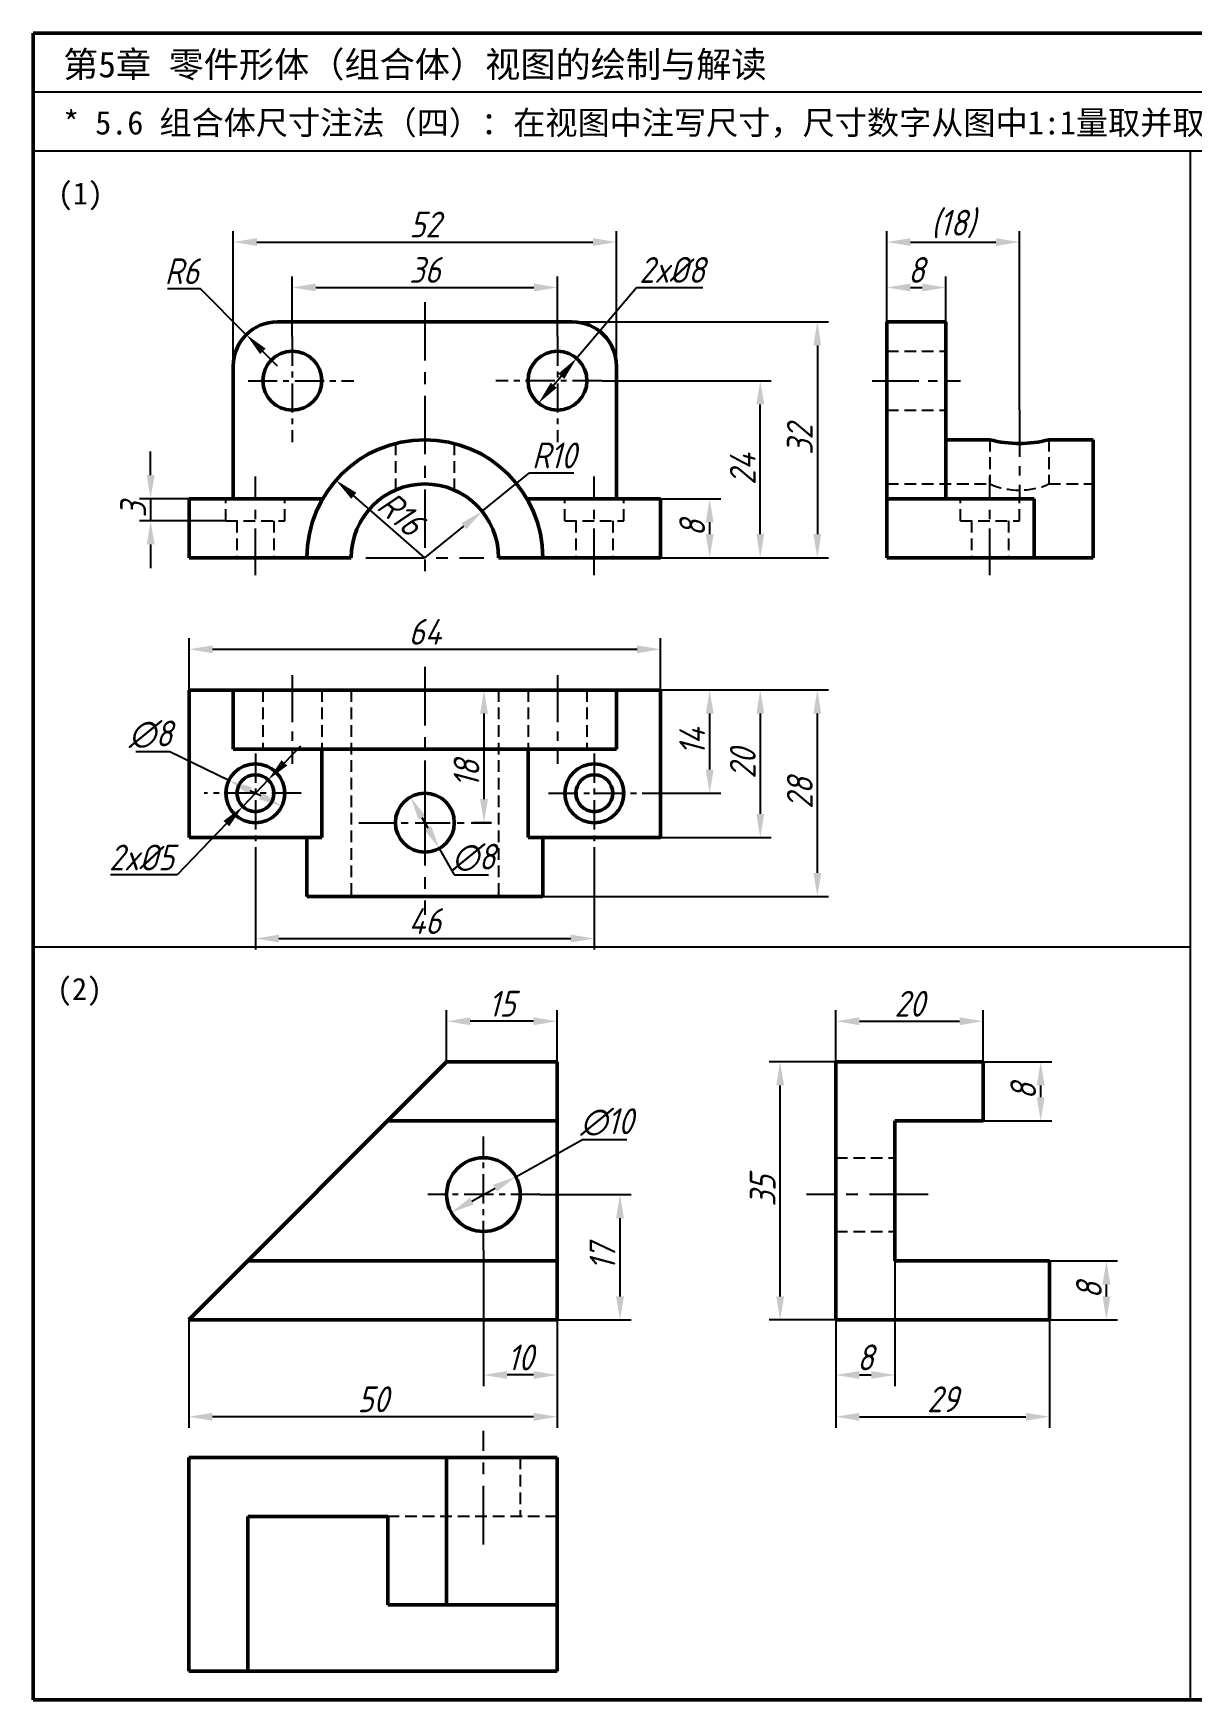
# Model space of a CAD drawing. Header units: millimetres. Extents: x 0 to 322, y 0 to 226.
# Drawn here: x 0 to 157.2, y 0 to 226 of the extents above; entities that cross this region are included whole.
import ezdxf

# ---------------------------------------------------------------- set-up
doc = ezdxf.new("R2010")
doc.units = ezdxf.units.MM
doc.header["$LTSCALE"] = 0.25
doc.linetypes.add('CENTER', pattern=[50.8, 31.75, -6.35, 6.35, -6.35])
doc.linetypes.add('HIDDEN', pattern=[9.525, 6.35, -3.175])
for name, color, linetype in [('点画线层', 7, 'CENTER'), ('答案', 1, 'Continuous'), ('虚线层', 7, 'HIDDEN')]:
    doc.layers.add(name, color=color, linetype=linetype)
doc.layers.add('粗实线层', color=7, linetype='Continuous', lineweight=50)
doc.styles.get("Standard").update_dxf_attribs({"font": 'gbeitc.shx', "height": 3.5, "bigfont": 'gbcbig.shx'})
doc.styles.add('宋体', font='SimSun.ttf', dxfattribs={"height": 3.5})
doc.dimstyles.new('ISO-25', dxfattribs={"dimtxt": 3.5, "dimasz": 3.2, "dimexe": 1.5, "dimexo": 0, "dimtad": 1, "dimtoh": 1, "dimdsep": 46, "dimtxsty": 'Standard', "dimcen": 0, "dimclrd": 256, "dimclre": 256, "dimclrt": 256, "dimadec": 0, "dimazin": 0, "dimtfac": 1, "dimtmove": 0, "dimatfit": 2, "dimfxl": 0, "dimlwd": -1, "dimlwe": -1, "dimarcsym": 0})

# ---------------------------------------------------------------- blocks, each defined once
blk = doc.blocks.new('*D1')
at = {"layer": 'Defpoints', "color": 0, "transparency": 16777216}
for p in [(85.14, 136.94), (91.8, 136.94), (83.07, 122.94)]:
    blk.add_point(p, dxfattribs=at)
at = {"layer": '答案', "transparency": 16777216}
for p, q in [((85.14, 136.94), (93.3, 136.94)), ((91.8, 126.14), (91.8, 133.74)), ((83.07, 122.94), (93.3, 122.94))]:
    blk.add_line(p, q, dxfattribs=at)
for points in [[(91.26, 133.74), (92.33, 133.74), (91.8, 136.94)], [(91.26, 126.14), (92.33, 126.14), (91.8, 122.94)]]:
    blk.add_solid(points, dxfattribs=at)
at = {"layer": '答案', "transparency": 16777216, "insert": (89.42, 129.94), "char_height": 3.5, "attachment_point": 5, "rotation": 90}
blk.add_mtext('14', dxfattribs=at)
blk = doc.blocks.new('*D2')
at = {"layer": 'Defpoints', "color": 0, "transparency": 16777216}
for p in [(85.14, 136.94), (85.14, 116.94), (98.66, 116.94)]:
    blk.add_point(p, dxfattribs=at)
at = {"layer": '答案', "transparency": 16777216}
for p, q in [((85.14, 136.94), (100.16, 136.94)), ((98.66, 133.74), (98.66, 120.14)), ((85.14, 116.94), (100.16, 116.94))]:
    blk.add_line(p, q, dxfattribs=at)
for points in [[(98.13, 133.74), (99.2, 133.74), (98.66, 136.94)], [(98.13, 120.14), (99.2, 120.14), (98.66, 116.94)]]:
    blk.add_solid(points, dxfattribs=at)
at = {"layer": '答案', "transparency": 16777216, "insert": (96.29, 126.94), "char_height": 3.5, "attachment_point": 5, "rotation": 90}
blk.add_mtext('20', dxfattribs=at)
blk = doc.blocks.new('*D3')
at = {"layer": 'Defpoints', "color": 0, "transparency": 16777216}
for p in [(123.84, 191.53), (115.84, 186.88), (123.84, 186.88)]:
    blk.add_point(p, dxfattribs=at)
at = {"layer": '答案', "transparency": 16777216}
for p, q in [((115.84, 186.88), (115.84, 193.03)), ((123.84, 186.88), (123.84, 193.03)), ((119.04, 191.53), (120.64, 191.53))]:
    blk.add_line(p, q, dxfattribs=at)
for points in [[(119.04, 192.07), (119.04, 191), (115.84, 191.53)], [(120.64, 192.07), (120.64, 191), (123.84, 191.53)]]:
    blk.add_solid(points, dxfattribs=at)
at = {"layer": '答案', "transparency": 16777216, "insert": (119.84, 193.91), "char_height": 3.5, "attachment_point": 5}
blk.add_mtext('8', dxfattribs=at)
blk = doc.blocks.new('*D4')
at = {"layer": 'Defpoints', "color": 0, "transparency": 16777216}
for p in [(133.84, 197.69), (115.84, 186.88), (133.84, 174.93)]:
    blk.add_point(p, dxfattribs=at)
at = {"layer": '答案', "transparency": 16777216}
for p, q in [((115.84, 186.88), (115.84, 199.19)), ((133.84, 174.93), (133.84, 199.19)), ((119.04, 197.69), (130.64, 197.69))]:
    blk.add_line(p, q, dxfattribs=at)
for points in [[(119.04, 198.22), (119.04, 197.16), (115.84, 197.69)], [(130.64, 198.22), (130.64, 197.16), (133.84, 197.69)]]:
    blk.add_solid(points, dxfattribs=at)
at = {"layer": '答案', "transparency": 16777216, "insert": (124.84, 200.14), "char_height": 3.5, "attachment_point": 5}
blk.add_mtext('(18)', dxfattribs=at)
blk = doc.blocks.new('*D5')
at = {"layer": 'Defpoints', "color": 0, "transparency": 16777216}
for p in [(85.14, 136.94), (106.41, 136.94), (69.14, 108.94)]:
    blk.add_point(p, dxfattribs=at)
at = {"layer": '答案', "transparency": 16777216}
for p, q in [((85.14, 136.94), (107.91, 136.94)), ((106.41, 112.14), (106.41, 133.74)), ((69.14, 108.94), (107.91, 108.94))]:
    blk.add_line(p, q, dxfattribs=at)
for points in [[(105.88, 133.74), (106.94, 133.74), (106.41, 136.94)], [(105.88, 112.14), (106.94, 112.14), (106.41, 108.94)]]:
    blk.add_solid(points, dxfattribs=at)
at = {"layer": '答案', "transparency": 16777216, "insert": (104.03, 122.94), "char_height": 3.5, "attachment_point": 5, "rotation": 90}
blk.add_mtext('28', dxfattribs=at)
blk = doc.blocks.new('*D6')
at = {"layer": 'Defpoints', "color": 0, "transparency": 16777216}
for p in [(41.08, 165.39), (53.14, 154.88)]:
    blk.add_point(p, dxfattribs=at)
at = {"layer": '答案', "transparency": 16777216}
blk.add_line((53.14, 154.88), (43.49, 163.29), dxfattribs=at)
blk.add_solid([(43.84, 163.69), (43.14, 162.88), (41.08, 165.39)], dxfattribs=at)
at = {"layer": '答案', "transparency": 16777216, "insert": (49.88, 160.87), "char_height": 3.5, "attachment_point": 5, "rotation": 318.9419}
blk.add_mtext('R16', dxfattribs=at)
blk = doc.blocks.new('*D7')
at = {"layer": 'Defpoints', "color": 0, "transparency": 16777216}
for p in [(60.92, 161.17), (53.14, 154.88)]:
    blk.add_point(p, dxfattribs=at)
at = {"layer": '答案', "transparency": 16777216}
for p, q in [((60.92, 161.17), (67.35, 166.38)), ((67.35, 166.38), (73.37, 166.38)), ((53.14, 154.88), (58.43, 159.16))]:
    blk.add_line(p, q, dxfattribs=at)
blk.add_solid([(58.09, 159.57), (58.76, 158.74), (60.92, 161.17)], dxfattribs=at)
at = {"layer": '答案', "transparency": 16777216, "insert": (70.67, 168.75), "char_height": 3.5, "attachment_point": 5}
blk.add_mtext('R10', dxfattribs=at)
blk = doc.blocks.new('*D8')
at = {"layer": 'Defpoints', "color": 0, "transparency": 16777216}
for p in [(30.14, 114.91), (76.14, 114.91), (76.14, 103.23)]:
    blk.add_point(p, dxfattribs=at)
at = {"layer": '答案', "transparency": 16777216}
for p, q in [((30.14, 114.91), (30.14, 101.73)), ((76.14, 114.91), (76.14, 101.73)), ((33.34, 103.23), (72.94, 103.23))]:
    blk.add_line(p, q, dxfattribs=at)
for points in [[(33.34, 103.76), (33.34, 102.7), (30.14, 103.23)], [(72.94, 103.76), (72.94, 102.7), (76.14, 103.23)]]:
    blk.add_solid(points, dxfattribs=at)
at = {"layer": '答案', "transparency": 16777216, "insert": (53.14, 105.6), "char_height": 3.5, "attachment_point": 5}
blk.add_mtext('46', dxfattribs=at)
blk = doc.blocks.new('*D9')
at = {"layer": 'Defpoints', "color": 0, "transparency": 16777216}
for p in [(85.14, 162.88), (91.8, 162.88), (85.14, 154.88)]:
    blk.add_point(p, dxfattribs=at)
at = {"layer": '答案', "transparency": 16777216}
for p, q in [((85.14, 162.88), (93.3, 162.88)), ((91.8, 158.08), (91.8, 159.68)), ((85.14, 154.88), (93.3, 154.88))]:
    blk.add_line(p, q, dxfattribs=at)
for points in [[(91.26, 159.68), (92.33, 159.68), (91.8, 162.88)], [(91.26, 158.08), (92.33, 158.08), (91.8, 154.88)]]:
    blk.add_solid(points, dxfattribs=at)
at = {"layer": '答案', "transparency": 16777216, "insert": (89.42, 158.88), "char_height": 3.5, "attachment_point": 5, "rotation": 90}
blk.add_mtext('8', dxfattribs=at)
blk = doc.blocks.new('*D10')
at = {"layer": 'Defpoints', "color": 0, "transparency": 16777216}
for p in [(77.14, 178.88), (98.66, 178.88), (85.14, 154.88)]:
    blk.add_point(p, dxfattribs=at)
at = {"layer": '答案', "transparency": 16777216}
for p, q in [((77.14, 178.88), (100.16, 178.88)), ((98.66, 158.08), (98.66, 175.68)), ((85.14, 154.88), (100.16, 154.88))]:
    blk.add_line(p, q, dxfattribs=at)
for points in [[(98.13, 175.68), (99.2, 175.68), (98.66, 178.88)], [(98.13, 158.08), (99.2, 158.08), (98.66, 154.88)]]:
    blk.add_solid(points, dxfattribs=at)
at = {"layer": '答案', "transparency": 16777216, "insert": (96.29, 166.88), "char_height": 3.5, "attachment_point": 5, "rotation": 90}
blk.add_mtext('24', dxfattribs=at)
blk = doc.blocks.new('*D11')
at = {"layer": 'Defpoints', "color": 0, "transparency": 16777216}
for p in [(73.14, 186.88), (85.14, 154.88), (106.41, 154.88)]:
    blk.add_point(p, dxfattribs=at)
at = {"layer": '答案', "transparency": 16777216}
for p, q in [((73.14, 186.88), (107.91, 186.88)), ((106.41, 183.68), (106.41, 158.08)), ((85.14, 154.88), (107.91, 154.88))]:
    blk.add_line(p, q, dxfattribs=at)
for points in [[(105.88, 183.68), (106.94, 183.68), (106.41, 186.88)], [(105.88, 158.08), (106.94, 158.08), (106.41, 154.88)]]:
    blk.add_solid(points, dxfattribs=at)
at = {"layer": '答案', "transparency": 16777216, "insert": (104.03, 170.88), "char_height": 3.5, "attachment_point": 5, "rotation": 90}
blk.add_mtext('32', dxfattribs=at)
blk = doc.blocks.new('*D12')
at = {"layer": 'Defpoints', "color": 0, "transparency": 16777216}
for p in [(21.14, 162.88), (15.92, 159.88), (26.14, 159.88)]:
    blk.add_point(p, dxfattribs=at)
at = {"layer": '答案', "transparency": 16777216}
for p, q in [((15.92, 166.08), (15.92, 169.28)), ((21.14, 162.88), (14.42, 162.88)), ((15.92, 162.88), (15.92, 159.88)), ((26.14, 159.88), (14.42, 159.88)), ((15.92, 156.68), (15.92, 153.48))]:
    blk.add_line(p, q, dxfattribs=at)
for points in [[(15.39, 166.08), (16.46, 166.08), (15.92, 162.88)], [(15.39, 156.68), (16.46, 156.68), (15.92, 159.88)]]:
    blk.add_solid(points, dxfattribs=at)
at = {"layer": '答案', "transparency": 16777216, "insert": (13.55, 161.38), "char_height": 3.5, "attachment_point": 5, "rotation": 90}
blk.add_mtext('3', dxfattribs=at)
blk = doc.blocks.new('*D13')
at = {"layer": 'Defpoints', "color": 0, "transparency": 16777216}
for p in [(31.87, 124.74), (28.42, 121.13)]:
    blk.add_point(p, dxfattribs=at)
at = {"layer": '答案', "transparency": 16777216}
for p, q in [((34.08, 127.06), (36.29, 129.37)), ((31.87, 124.74), (28.42, 121.13)), ((26.2, 118.82), (19.54, 111.85)), ((19.54, 111.85), (10.46, 111.85))]:
    blk.add_line(p, q, dxfattribs=at)
for points in [[(33.7, 127.42), (34.47, 126.69), (31.87, 124.74)], [(25.82, 119.18), (26.59, 118.45), (28.42, 121.13)]]:
    blk.add_solid(points, dxfattribs=at)
at = {"layer": '答案', "transparency": 16777216, "insert": (14.69, 114.22), "char_height": 3.5, "attachment_point": 5}
blk.add_mtext('2x%%C5', dxfattribs=at)
blk = doc.blocks.new('*D14')
at = {"layer": 'Defpoints', "color": 0, "transparency": 16777216}
for p in [(26.54, 124.68), (33.74, 121.19)]:
    blk.add_point(p, dxfattribs=at)
at = {"layer": '答案', "transparency": 16777216}
for p, q in [((18.55, 128.56), (13.92, 128.56)), ((26.54, 124.68), (18.55, 128.56)), ((30.86, 122.59), (29.42, 123.28))]:
    blk.add_line(p, q, dxfattribs=at)
for points in [[(29.66, 123.76), (29.19, 122.8), (26.54, 124.68)], [(31.1, 123.07), (30.63, 122.11), (33.74, 121.19)]]:
    blk.add_solid(points, dxfattribs=at)
at = {"layer": '答案', "transparency": 16777216, "insert": (15.92, 130.93), "char_height": 3.5, "attachment_point": 5}
blk.add_mtext('∅8', dxfattribs=at)
blk = doc.blocks.new('*D15')
at = {"layer": 'Defpoints', "color": 0, "transparency": 16777216}
for p in [(85.14, 142.46), (21.14, 136.94), (85.14, 136.94)]:
    blk.add_point(p, dxfattribs=at)
at = {"layer": '答案', "transparency": 16777216}
for p, q in [((21.14, 136.94), (21.14, 143.96)), ((24.34, 142.46), (81.94, 142.46)), ((85.14, 136.94), (85.14, 143.96))]:
    blk.add_line(p, q, dxfattribs=at)
for points in [[(24.34, 142.99), (24.34, 141.92), (21.14, 142.46)], [(81.94, 142.99), (81.94, 141.92), (85.14, 142.46)]]:
    blk.add_solid(points, dxfattribs=at)
at = {"layer": '答案', "transparency": 16777216, "insert": (53.14, 144.83), "char_height": 3.5, "attachment_point": 5}
blk.add_mtext('64', dxfattribs=at)
blk = doc.blocks.new('*D16')
at = {"layer": 'Defpoints', "color": 0, "transparency": 16777216}
for p in [(71.14, 191.53), (35.14, 184.88), (71.14, 184.88)]:
    blk.add_point(p, dxfattribs=at)
at = {"layer": '答案', "transparency": 16777216}
for p, q in [((35.14, 184.88), (35.14, 193.03)), ((71.14, 184.88), (71.14, 193.03)), ((38.34, 191.53), (67.94, 191.53))]:
    blk.add_line(p, q, dxfattribs=at)
for points in [[(38.34, 192.07), (38.34, 191), (35.14, 191.53)], [(67.94, 192.07), (67.94, 191), (71.14, 191.53)]]:
    blk.add_solid(points, dxfattribs=at)
at = {"layer": '答案', "transparency": 16777216, "insert": (53.14, 193.91), "char_height": 3.5, "attachment_point": 5}
blk.add_mtext('36', dxfattribs=at)
blk = doc.blocks.new('*D17')
at = {"layer": 'Defpoints', "color": 0, "transparency": 16777216}
for p in [(79.14, 197.69), (27.14, 180.88), (79.14, 180.88)]:
    blk.add_point(p, dxfattribs=at)
at = {"layer": '答案', "transparency": 16777216}
for p, q in [((27.14, 180.88), (27.14, 199.19)), ((79.14, 180.88), (79.14, 199.19)), ((30.34, 197.69), (75.94, 197.69))]:
    blk.add_line(p, q, dxfattribs=at)
for points in [[(30.34, 198.22), (30.34, 197.16), (27.14, 197.69)], [(75.94, 198.22), (75.94, 197.16), (79.14, 197.69)]]:
    blk.add_solid(points, dxfattribs=at)
at = {"layer": '答案', "transparency": 16777216, "insert": (53.14, 200.06), "char_height": 3.5, "attachment_point": 5}
blk.add_mtext('52', dxfattribs=at)
blk = doc.blocks.new('*D18')
at = {"layer": 'Defpoints', "color": 0, "transparency": 16777216}
for p in [(73.73, 181.93), (68.56, 175.83)]:
    blk.add_point(p, dxfattribs=at)
at = {"layer": '答案', "transparency": 16777216}
for p, q in [((73.73, 181.93), (81.87, 191.53)), ((81.87, 191.53), (90.89, 191.53)), ((70.62, 178.27), (71.66, 179.49))]:
    blk.add_line(p, q, dxfattribs=at)
for points in [[(71.25, 179.83), (72.07, 179.14), (73.73, 181.93)], [(70.22, 178.61), (71.03, 177.92), (68.56, 175.83)]]:
    blk.add_solid(points, dxfattribs=at)
at = {"layer": '答案', "transparency": 16777216, "insert": (86.69, 193.91), "char_height": 3.5, "attachment_point": 5}
blk.add_mtext('2x%%c8', dxfattribs=at)
blk = doc.blocks.new('*D19')
at = {"layer": 'Defpoints', "color": 0, "transparency": 16777216}
for p in [(28.91, 185.13), (33.14, 180.88)]:
    blk.add_point(p, dxfattribs=at)
at = {"layer": '答案', "transparency": 16777216}
for p, q in [((22.71, 191.36), (18.22, 191.36)), ((28.91, 185.13), (22.71, 191.36)), ((33.14, 180.88), (31.17, 182.86))]:
    blk.add_line(p, q, dxfattribs=at)
blk.add_solid([(31.54, 183.24), (30.79, 182.49), (28.91, 185.13)], dxfattribs=at)
at = {"layer": '答案', "transparency": 16777216, "insert": (20.15, 193.73), "char_height": 3.5, "attachment_point": 5}
blk.add_mtext('R6', dxfattribs=at)
blk = doc.blocks.new('*D20')
at = {"layer": 'Defpoints', "color": 0, "transparency": 16777216}
for p in [(51.18, 122.42), (55.1, 115.45)]:
    blk.add_point(p, dxfattribs=at)
at = {"layer": '答案', "transparency": 16777216}
for p, q in [((52.75, 119.63), (53.53, 118.24)), ((55.1, 115.45), (57.13, 111.85)), ((57.13, 111.85), (61.76, 111.85))]:
    blk.add_line(p, q, dxfattribs=at)
for points in [[(53.22, 119.89), (52.29, 119.37), (51.18, 122.42)], [(54, 118.5), (53.07, 117.98), (55.1, 115.45)]]:
    blk.add_solid(points, dxfattribs=at)
at = {"layer": '答案', "transparency": 16777216, "insert": (59.76, 114.22), "char_height": 3.5, "attachment_point": 5}
blk.add_mtext('∅8', dxfattribs=at)
blk = doc.blocks.new('*D21')
at = {"layer": 'Defpoints', "color": 0, "transparency": 16777216}
for p in [(61.17, 136.94), (62.19, 136.94), (62.19, 118.94)]:
    blk.add_point(p, dxfattribs=at)
at = {"layer": '答案', "transparency": 16777216}
for p, q in [((62.19, 136.94), (59.67, 136.94)), ((61.17, 122.14), (61.17, 133.74)), ((62.19, 118.94), (59.67, 118.94))]:
    blk.add_line(p, q, dxfattribs=at)
for points in [[(60.63, 133.74), (61.7, 133.74), (61.17, 136.94)], [(60.63, 122.14), (61.7, 122.14), (61.17, 118.94)]]:
    blk.add_solid(points, dxfattribs=at)
at = {"layer": '答案', "transparency": 16777216, "insert": (58.79, 125.57), "char_height": 3.5, "attachment_point": 5, "rotation": 90}
blk.add_mtext('18', dxfattribs=at)
blk = doc.blocks.new('*D22')
at = {"layer": 'Defpoints', "color": 0, "transparency": 16777216}
for p in [(128.92, 86.5), (136.72, 86.5), (128.92, 78.5)]:
    blk.add_point(p, dxfattribs=at)
at = {"layer": '答案', "transparency": 16777216}
for p, q in [((128.92, 86.5), (138.22, 86.5)), ((136.72, 81.7), (136.72, 83.3)), ((128.92, 78.5), (138.22, 78.5))]:
    blk.add_line(p, q, dxfattribs=at)
for points in [[(136.19, 83.3), (137.26, 83.3), (136.72, 86.5)], [(136.19, 81.7), (137.26, 81.7), (136.72, 78.5)]]:
    blk.add_solid(points, dxfattribs=at)
at = {"layer": '答案', "transparency": 16777216, "insert": (134.35, 82.5), "char_height": 3.5, "attachment_point": 5, "rotation": 90}
blk.add_mtext('8', dxfattribs=at)
blk = doc.blocks.new('*D23')
at = {"layer": 'Defpoints', "color": 0, "transparency": 16777216}
for p in [(137.92, 59.5), (145.64, 59.5), (137.92, 51.5)]:
    blk.add_point(p, dxfattribs=at)
at = {"layer": '答案', "transparency": 16777216}
for p, q in [((137.92, 59.5), (147.14, 59.5)), ((145.64, 54.7), (145.64, 56.3)), ((137.92, 51.5), (147.14, 51.5))]:
    blk.add_line(p, q, dxfattribs=at)
for points in [[(145.11, 56.3), (146.18, 56.3), (145.64, 59.5)], [(145.11, 54.7), (146.18, 54.7), (145.64, 51.5)]]:
    blk.add_solid(points, dxfattribs=at)
at = {"layer": '答案', "transparency": 16777216, "insert": (143.27, 55.5), "char_height": 3.5, "attachment_point": 5, "rotation": 90}
blk.add_mtext('8', dxfattribs=at)
blk = doc.blocks.new('*D24')
at = {"layer": 'Defpoints', "color": 0, "transparency": 16777216}
for p in [(116.92, 59.5), (108.92, 51.5), (116.92, 44.04)]:
    blk.add_point(p, dxfattribs=at)
at = {"layer": '答案', "transparency": 16777216}
for p, q in [((116.92, 59.5), (116.92, 42.54)), ((108.92, 51.5), (108.92, 42.54)), ((112.12, 44.04), (113.72, 44.04))]:
    blk.add_line(p, q, dxfattribs=at)
for points in [[(112.12, 44.57), (112.12, 43.51), (108.92, 44.04)], [(113.72, 44.57), (113.72, 43.51), (116.92, 44.04)]]:
    blk.add_solid(points, dxfattribs=at)
at = {"layer": '答案', "transparency": 16777216, "insert": (112.92, 46.42), "char_height": 3.5, "attachment_point": 5}
blk.add_mtext('8', dxfattribs=at)
blk = doc.blocks.new('*D25')
at = {"layer": 'Defpoints', "color": 0, "transparency": 16777216}
for p in [(108.92, 51.5), (137.92, 51.5), (137.92, 38.37)]:
    blk.add_point(p, dxfattribs=at)
at = {"layer": '答案', "transparency": 16777216}
for p, q in [((108.92, 51.5), (108.92, 36.87)), ((137.92, 51.5), (137.92, 36.87)), ((112.12, 38.37), (134.72, 38.37))]:
    blk.add_line(p, q, dxfattribs=at)
for points in [[(112.12, 38.9), (112.12, 37.83), (108.92, 38.37)], [(134.72, 38.9), (134.72, 37.83), (137.92, 38.37)]]:
    blk.add_solid(points, dxfattribs=at)
at = {"layer": '答案', "transparency": 16777216, "insert": (123.42, 40.74), "char_height": 3.5, "attachment_point": 5}
blk.add_mtext('29', dxfattribs=at)
blk = doc.blocks.new('*D26')
at = {"layer": 'Defpoints', "color": 0, "transparency": 16777216}
for p in [(128.92, 92.01), (108.92, 86.5), (128.92, 86.5)]:
    blk.add_point(p, dxfattribs=at)
at = {"layer": '答案', "transparency": 16777216}
for p, q in [((108.92, 86.5), (108.92, 93.51)), ((128.92, 86.5), (128.92, 93.51)), ((112.12, 92.01), (125.72, 92.01))]:
    blk.add_line(p, q, dxfattribs=at)
for points in [[(112.12, 92.55), (112.12, 91.48), (108.92, 92.01)], [(125.72, 92.55), (125.72, 91.48), (128.92, 92.01)]]:
    blk.add_solid(points, dxfattribs=at)
at = {"layer": '答案', "transparency": 16777216, "insert": (118.92, 94.39), "char_height": 3.5, "attachment_point": 5}
blk.add_mtext('20', dxfattribs=at)
blk = doc.blocks.new('*D27')
at = {"layer": 'Defpoints', "color": 0, "transparency": 16777216}
for p in [(101.36, 86.5), (108.92, 86.5), (108.92, 51.5)]:
    blk.add_point(p, dxfattribs=at)
at = {"layer": '答案', "transparency": 16777216}
for p, q in [((108.92, 86.5), (99.86, 86.5)), ((101.36, 54.7), (101.36, 83.3)), ((108.92, 51.5), (99.86, 51.5))]:
    blk.add_line(p, q, dxfattribs=at)
for points in [[(100.83, 83.3), (101.9, 83.3), (101.36, 86.5)], [(100.83, 54.7), (101.9, 54.7), (101.36, 51.5)]]:
    blk.add_solid(points, dxfattribs=at)
at = {"layer": '答案', "transparency": 16777216, "insert": (98.99, 69), "char_height": 3.5, "attachment_point": 5, "rotation": 90}
blk.add_mtext('35', dxfattribs=at)
blk = doc.blocks.new('*D28')
at = {"layer": 'Defpoints', "color": 0, "transparency": 16777216}
for p in [(68.79, 68.5), (79.63, 68.5), (71.1, 51.5)]:
    blk.add_point(p, dxfattribs=at)
at = {"layer": '答案', "transparency": 16777216}
for p, q in [((68.79, 68.5), (81.13, 68.5)), ((79.63, 54.7), (79.63, 65.3)), ((71.1, 51.5), (81.13, 51.5))]:
    blk.add_line(p, q, dxfattribs=at)
for points in [[(79.09, 65.3), (80.16, 65.3), (79.63, 68.5)], [(79.09, 54.7), (80.16, 54.7), (79.63, 51.5)]]:
    blk.add_solid(points, dxfattribs=at)
at = {"layer": '答案', "transparency": 16777216, "insert": (77.25, 60), "char_height": 3.5, "attachment_point": 5, "rotation": 90}
blk.add_mtext('17', dxfattribs=at)
blk = doc.blocks.new('*D29')
at = {"layer": 'Defpoints', "color": 0, "transparency": 16777216}
for p in [(61.1, 60.96), (71.1, 51.5), (61.1, 44.04)]:
    blk.add_point(p, dxfattribs=at)
at = {"layer": '答案', "transparency": 16777216}
for p, q in [((61.1, 60.96), (61.1, 42.54)), ((71.1, 51.5), (71.1, 42.54)), ((67.9, 44.04), (64.3, 44.04))]:
    blk.add_line(p, q, dxfattribs=at)
for points in [[(64.3, 44.57), (64.3, 43.51), (61.1, 44.04)], [(67.9, 44.57), (67.9, 43.51), (71.1, 44.04)]]:
    blk.add_solid(points, dxfattribs=at)
at = {"layer": '答案', "transparency": 16777216, "insert": (66.1, 46.42), "char_height": 3.5, "attachment_point": 5}
blk.add_mtext('10', dxfattribs=at)
blk = doc.blocks.new('*D30')
at = {"layer": 'Defpoints', "color": 0, "transparency": 16777216}
for p in [(56.1, 92.01), (56.1, 86.5), (71.1, 86.5)]:
    blk.add_point(p, dxfattribs=at)
at = {"layer": '答案', "transparency": 16777216}
for p, q in [((56.1, 86.5), (56.1, 93.51)), ((71.1, 86.5), (71.1, 93.51)), ((67.9, 92.01), (59.3, 92.01))]:
    blk.add_line(p, q, dxfattribs=at)
for points in [[(59.3, 92.55), (59.3, 91.48), (56.1, 92.01)], [(67.9, 92.55), (67.9, 91.48), (71.1, 92.01)]]:
    blk.add_solid(points, dxfattribs=at)
at = {"layer": '答案', "transparency": 16777216, "insert": (63.6, 94.39), "char_height": 3.5, "attachment_point": 5}
blk.add_mtext('15', dxfattribs=at)
blk = doc.blocks.new('*D31')
at = {"layer": 'Defpoints', "color": 0, "transparency": 16777216}
for p in [(21.1, 51.5), (71.1, 51.5), (21.1, 38.37)]:
    blk.add_point(p, dxfattribs=at)
at = {"layer": '答案', "transparency": 16777216}
for p, q in [((21.1, 51.5), (21.1, 36.87)), ((71.1, 51.5), (71.1, 36.87)), ((67.9, 38.37), (24.3, 38.37))]:
    blk.add_line(p, q, dxfattribs=at)
for points in [[(24.3, 38.9), (24.3, 37.83), (21.1, 38.37)], [(67.9, 38.9), (67.9, 37.83), (71.1, 38.37)]]:
    blk.add_solid(points, dxfattribs=at)
at = {"layer": '答案', "transparency": 16777216, "insert": (46.1, 40.74), "char_height": 3.5, "attachment_point": 5}
blk.add_mtext('50', dxfattribs=at)
blk = doc.blocks.new('*D32')
at = {"layer": 'Defpoints', "color": 0, "transparency": 16777216}
for p in [(65.47, 70.93), (56.73, 66.07)]:
    blk.add_point(p, dxfattribs=at)
at = {"layer": '答案', "transparency": 16777216}
for p, q in [((65.47, 70.93), (74.52, 75.97)), ((74.52, 75.97), (80.54, 75.97)), ((59.52, 67.63), (62.67, 69.38))]:
    blk.add_line(p, q, dxfattribs=at)
for points in [[(62.41, 69.84), (62.93, 68.91), (65.47, 70.93)], [(59.26, 68.09), (59.78, 67.16), (56.73, 66.07)]]:
    blk.add_solid(points, dxfattribs=at)
at = {"layer": '答案', "transparency": 16777216, "insert": (77.84, 78.34), "char_height": 3.5, "attachment_point": 5}
blk.add_mtext('∅10', dxfattribs=at)

msp = doc.modelspace()

# ---------------------------------------------------------------- linework, layer by layer
at = {"lineweight": 50}
for p, q in [((322, 226), (0, 226)), ((0, 226), (0, 0)), ((0, 0), (322, 0))]:
    msp.add_line(p, q, dxfattribs=at)
for p, q in [((322, 218), (0, 218)), ((322, 210), (0, 210)), ((157, 210), (157, 0)), ((0, 102.11), (157, 102.11))]:
    msp.add_line(p, q)
at = {"layer": '点画线层'}
for p, q in [((53.142, 189.547), (53.142, 152.709)), ((45.142, 154.879), (61.142, 154.879)), ((53.142, 140.066), (53.142, 118.935)), ((53.142, 121.078), (53.142, 106.457)), ((121.447, 68.502), (104.917, 68.502)), ((61.097, 21.054), (61.097, 36.454))]:
    msp.add_line(p, q, dxfattribs=at)
at = {"layer": '点画线层', "ltscale": 0.5}
for p, q in [((35.142, 184.879), (35.142, 170.558)), ((71.142, 184.879), (71.142, 170.558)), ((29.142, 178.879), (43.5, 178.879)), ((77.142, 178.879), (62.784, 178.879)), ((30.142, 128.328), (30.142, 114.91)), ((76.142, 128.328), (76.142, 114.91)), ((36.346, 122.935), (23.212, 122.935)), ((69.939, 122.935), (83.073, 122.935)), ((61.097, 60.963), (61.097, 76.364)), ((68.786, 68.502), (53.567, 68.502))]:
    msp.add_line(p, q, dxfattribs=at)
at = {"layer": '点画线层', "ltscale": 0.8}
for p, q in [((113.838, 178.879), (125.838, 178.879)), ((133.838, 174.926), (133.838, 162.879)), ((30.142, 152.497), (30.142, 165.887)), ((76.142, 152.497), (76.142, 165.887)), ((129.838, 152.497), (129.838, 165.887)), ((35.142, 138.935), (35.142, 126.935)), ((71.142, 138.935), (71.142, 126.935))]:
    msp.add_line(p, q, dxfattribs=at)
at = {"layer": '点画线层', "ltscale": 0.6}
msp.add_line((44.192, 118.935), (62.192, 118.935), dxfattribs=at)
at = {"layer": '粗实线层'}
for p, q in [((33.142, 186.879), (73.142, 186.879)), ((115.838, 154.879), (115.838, 186.879)), ((115.838, 186.879), (123.838, 186.879)), ((123.838, 186.879), (123.838, 162.879)), ((27.142, 162.879), (27.142, 180.879)), ((79.142, 180.879), (79.142, 162.879)), ((129.838, 170.879), (123.838, 170.879)), ((143.838, 170.879), (137.838, 170.879)), ((143.838, 162.879), (143.838, 170.879)), ((21.142, 154.879), (21.142, 162.879)), ((21.142, 162.879), (39.286, 162.879)), ((66.999, 162.879), (85.142, 162.879)), ((85.142, 162.879), (85.142, 154.879)), ((115.838, 162.879), (135.838, 162.879)), ((135.838, 162.879), (135.838, 154.879)), ((143.838, 162.879), (143.838, 154.879)), ((43.142, 154.879), (21.142, 154.879)), ((85.142, 154.879), (63.142, 154.879)), ((143.838, 154.879), (115.838, 154.879)), ((21.142, 136.935), (85.142, 136.935)), ((21.142, 116.935), (21.142, 136.935)), ((27.142, 136.935), (27.142, 128.935)), ((79.142, 128.935), (79.142, 136.935)), ((85.142, 136.935), (85.142, 116.935)), ((27.142, 128.935), (79.142, 128.935)), ((39.142, 116.935), (39.142, 128.935)), ((67.142, 128.935), (67.142, 116.935)), ((39.142, 116.935), (21.142, 116.935)), ((37.142, 116.935), (37.142, 108.935)), ((85.142, 116.935), (67.142, 116.935)), ((69.142, 108.935), (69.142, 116.935)), ((37.142, 108.935), (69.142, 108.935)), ((56.097, 86.502), (21.097, 51.502)), ((71.097, 86.502), (56.097, 86.502)), ((71.097, 51.502), (71.097, 86.502)), ((108.919, 51.502), (108.919, 86.502)), ((108.919, 86.502), (128.919, 86.502)), ((128.919, 78.502), (128.919, 86.502)), ((71.097, 78.502), (48.097, 78.502)), ((116.919, 78.502), (128.919, 78.502)), ((116.919, 59.502), (116.919, 78.502)), ((29.097, 59.502), (71.097, 59.502)), ((137.919, 59.502), (116.919, 59.502)), ((137.919, 51.502), (137.919, 59.502)), ((21.097, 51.502), (71.097, 51.502)), ((137.919, 51.502), (108.919, 51.502)), ((21.097, 32.862), (71.097, 32.862)), ((21.097, 32.862), (21.097, 3.862)), ((56.097, 32.862), (56.097, 12.862)), ((71.097, 3.862), (71.097, 32.862)), ((48.097, 24.862), (29.097, 24.862)), ((29.097, 24.862), (29.097, 3.862)), ((48.097, 24.862), (48.097, 12.862)), ((48.097, 12.862), (71.097, 12.862)), ((21.097, 3.862), (71.097, 3.862))]:
    msp.add_line(p, q, dxfattribs=at)
for centre, radius in [((35.142, 178.879), 4), ((71.142, 178.879), 4), ((30.142, 122.935), 4), ((76.142, 122.935), 4), ((30.142, 122.935), 2.5), ((76.142, 122.935), 2.5), ((53.142, 118.935), 4), ((61.097, 68.502), 5)]:
    msp.add_circle(centre, radius, dxfattribs=at)
for centre, radius, start, end in [((33.142, 180.879), 6, 90, 180), ((73.142, 180.879), 6, 0, 90), ((53.142, 154.879), 16, 0, 180), ((133.838, 186.371), 16, 255.52249, 284.47751), ((53.142, 154.879), 10, 0, 180)]:
    msp.add_arc(centre, radius, start, end, dxfattribs=at)
at = {"layer": '虚线层'}
for p, q in [((115.838, 182.879), (123.838, 182.879)), ((115.838, 174.879), (123.838, 174.879)), ((49.142, 170.371), (49.142, 164.044)), ((57.142, 170.371), (57.142, 164.044)), ((129.838, 170.879), (129.838, 164.879)), ((137.838, 170.879), (137.838, 164.879)), ((26.142, 159.879), (26.142, 162.879)), ((34.142, 159.879), (34.142, 162.879)), ((72.142, 159.879), (72.142, 162.879)), ((80.142, 159.879), (80.142, 162.879)), ((115.838, 164.879), (129.838, 164.879)), ((125.838, 159.879), (125.838, 162.879)), ((133.838, 159.879), (133.838, 162.879)), ((137.838, 164.879), (143.838, 164.879)), ((26.142, 159.879), (34.142, 159.879)), ((27.642, 159.879), (27.642, 154.879)), ((32.642, 159.879), (32.642, 154.879)), ((72.142, 159.879), (80.142, 159.879)), ((73.642, 159.879), (73.642, 154.879)), ((78.642, 159.879), (78.642, 154.879)), ((125.838, 159.879), (133.838, 159.879)), ((127.338, 159.879), (127.338, 154.879)), ((132.338, 159.879), (132.338, 154.879)), ((31.142, 136.935), (31.142, 128.935)), ((39.142, 136.935), (39.142, 128.935)), ((43.142, 136.935), (43.142, 108.935)), ((63.142, 136.935), (63.142, 108.935)), ((67.142, 136.935), (67.142, 128.935)), ((75.142, 136.935), (75.142, 128.935)), ((108.919, 73.502), (116.919, 73.502)), ((108.919, 63.502), (116.919, 63.502)), ((66.097, 32.862), (66.097, 24.862)), ((71.097, 24.862), (48.097, 24.862))]:
    msp.add_line(p, q, dxfattribs=at)
msp.add_arc((133.838, 174.044), 10, 246.42182, 293.57818, dxfattribs=at)

# ---------------------------------------------------------------- texts
at = {"style": '宋体'}
for s, height, p in [('第5章 零件形体（组合体）视图的绘制与解读', 3.5, (4.054, 220.032)), ('* 5.6 组合体尺寸注法（四）：在视图中注写尺寸，尺寸数字从图中1:1量取并取整。', 3.2, (4.054, 212.279)), ('(1)', 3, (3.334, 202.787)), ('(2)', 3, (3.214, 94.897))]:
    msp.add_text(s, height=height, dxfattribs=at).set_placement(p)

# ---------------------------------------------------------------- dimensions: what is measured, and where the dimension line sits
at = {"layer": '答案'}
for base, p1, p2, picture, middle in [((79.142, 197.688), (27.142, 180.879), (79.142, 180.879), '*D17', (53.142, 200.063)), ((71.142, 191.532), (35.142, 184.879), (71.142, 184.879), '*D16', (53.142, 193.907)), ((123.838, 191.532), (115.838, 186.879), (123.838, 186.879), '*D3', (119.838, 193.907)), ((85.142, 142.455), (21.142, 136.935), (85.142, 136.935), '*D15', (53.142, 144.83)), ((76.142, 103.229), (30.142, 114.91), (76.142, 114.91), '*D8', (53.142, 105.604)), ((56.097, 92.013), (71.097, 86.502), (56.097, 86.502), '*D30', (63.597, 94.388)), ((128.919, 92.013), (108.919, 86.502), (128.919, 86.502), '*D26', (118.919, 94.388)), ((61.097, 44.041), (71.097, 51.502), (61.097, 60.963), '*D29', (66.097, 46.416)), ((116.919, 44.041), (108.919, 51.502), (116.919, 59.502), '*D24', (112.919, 46.416)), ((21.097, 38.368), (71.097, 51.502), (21.097, 51.502), '*D31', (46.097, 40.743)), ((137.919, 38.368), (108.919, 51.502), (137.919, 51.502), '*D25', (123.419, 40.743))]:
    dim = msp.add_linear_dim(base=base, p1=p1, p2=p2, dimstyle='ISO-25', dxfattribs=at)
    dim.commit()
    dim.dimension.update_dxf_attribs({"geometry": picture, "text_midpoint": middle})
dim = msp.add_linear_dim(base=(133.838, 197.688), p1=(115.838, 186.879), p2=(133.838, 174.926), text='(<>)', dimstyle='ISO-25', dxfattribs=at)
dim.commit()
dim.dimension.update_dxf_attribs({"geometry": '*D4', "text_midpoint": (124.838, 200.136)})
for center, mpoint, picture, middle in [((33.142, 180.879), (28.909, 185.131), '*D19', (20.152, 191.356)), ((53.142, 154.879), (60.915, 161.17), '*D7', (70.672, 166.378))]:
    dim = msp.add_radius_dim(center=center, mpoint=mpoint, dimstyle='ISO-25', dxfattribs=at)
    dim.commit()
    dim.dimension.update_dxf_attribs({"geometry": picture, "text_midpoint": middle, "dimtype": 164})
for p1, p2, text, picture, middle in [((68.555, 175.829), (73.73, 181.93), '2x%%c8', '*D18', (86.692, 191.532)), ((31.87, 124.743), (28.415, 121.128), '2x%%C5', '*D13', (14.69, 111.848))]:
    dim = msp.add_diameter_dim_2p(p1=p1, p2=p2, text=text, dimstyle='ISO-25', dxfattribs=at)
    dim.commit()
    dim.dimension.update_dxf_attribs({"geometry": picture, "text_midpoint": middle, "dimtype": 163})
for base, p1, p2, picture, middle in [((106.409, 154.879), (73.142, 186.879), (85.142, 154.879), '*D11', (104.034, 170.879)), ((98.663, 178.879), (85.142, 154.879), (77.142, 178.879), '*D10', (96.288, 166.879)), ((91.798, 162.879), (85.142, 154.879), (85.142, 162.879), '*D9', (89.423, 158.879)), ((106.409, 136.935), (69.142, 108.935), (85.142, 136.935), '*D5', (104.034, 122.935)), ((91.798, 136.935), (83.073, 122.935), (85.142, 136.935), '*D1', (89.423, 129.935)), ((98.663, 116.935), (85.142, 136.935), (85.142, 116.935), '*D2', (96.288, 126.935)), ((101.362, 86.502), (108.919, 51.502), (108.919, 86.502), '*D27', (98.987, 69.002)), ((136.722, 86.502), (128.919, 78.502), (128.919, 86.502), '*D22', (134.347, 82.502)), ((79.627, 68.502), (71.097, 51.502), (68.786, 68.502), '*D28', (77.252, 60.002)), ((145.643, 59.502), (137.919, 51.502), (137.919, 59.502), '*D23', (143.268, 55.502))]:
    dim = msp.add_linear_dim(base=base, p1=p1, p2=p2, angle=90, dimstyle='ISO-25', dxfattribs=at)
    dim.commit()
    dim.dimension.update_dxf_attribs({"geometry": picture, "text_midpoint": middle})
for base, p1, p2, picture, middle in [((15.923, 159.879), (21.142, 162.879), (26.142, 159.879), '*D12', (15.923, 161.379)), ((61.166, 136.935), (62.192, 118.935), (62.192, 136.935), '*D21', (61.166, 125.569))]:
    dim = msp.add_linear_dim(base=base, p1=p1, p2=p2, angle=90, dimstyle='ISO-25', dxfattribs=at)
    dim.commit()
    dim.dimension.update_dxf_attribs({"geometry": picture, "text_midpoint": middle, "dimtype": 160})
dim = msp.add_radius_dim(center=(53.142, 154.879), mpoint=(41.078, 165.388), dimstyle='ISO-25', dxfattribs=at)
dim.commit()
dim.dimension.update_dxf_attribs({"geometry": '*D6', "text_midpoint": (49.877, 160.874)})
for p1, p2, picture, middle in [((33.741, 121.189), (26.544, 124.682), '*D14', (15.923, 128.559)), ((51.182, 122.422), (55.103, 115.449), '*D20', (59.758, 111.848)), ((56.727, 66.072), (65.466, 70.932), '*D32', (77.843, 75.968))]:
    dim = msp.add_diameter_dim_2p(p1=p1, p2=p2, dimstyle='ISO-25', dxfattribs=at)
    dim.commit()
    dim.dimension.update_dxf_attribs({"geometry": picture, "text_midpoint": middle, "dimtype": 163})

doc.saveas('drawing.dxf')
